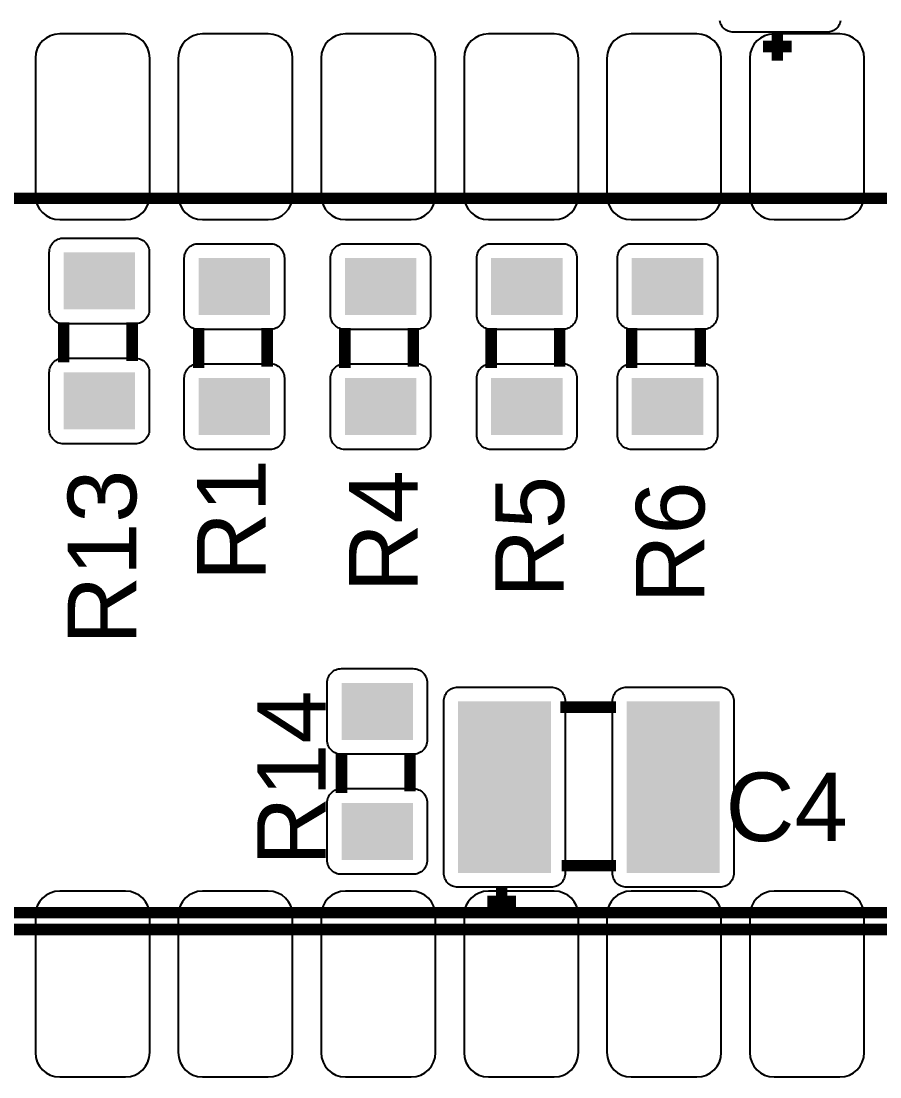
# Model space of a CAD drawing. Header units: inches. Extents: x -2.89 to 2.89, y -1.51 to 1.51.
# Drawn here: x -1.099 to -0.498, y -0.845 to -0.106 of the extents above; entities that cross this region are included whole.
import ezdxf

# ---------------------------------------------------------------- set-up
doc = ezdxf.new("R2010")
doc.units = ezdxf.units.IN
doc.layers.get('0').update_dxf_attribs({"linetype": 'CONTINUOUS'})

# ---------------------------------------------------------------- blocks, each defined once
blk = doc.blocks.new('RPAD')
blk.add_trace([(-0.5, -0.5), (-0.5, 0.5), (0.5, -0.5), (0.5, 0.5)])

msp = doc.modelspace()

# ---------------------------------------------------------------- linework, layer by layer
at = {"const_width": 0.008}
for points in [[(-1.659228, 0.753839), (-1.659228, -0.702854), (-1.658445, -0.710904), (-1.656191, -0.718348), (-1.647848, -0.730844), (-1.635353, -0.739187), (-1.627908, -0.741441), (-1.619858, -0.742224), (1.096677, -0.742224)], [(-1.659228, 0.753839), (-1.659228, -0.702854), (-1.658445, -0.710904), (-1.656191, -0.718348), (-1.647848, -0.730844), (-1.635353, -0.739187), (-1.627908, -0.741441), (-1.619858, -0.742224), (1.096677, -0.742224)], [(-1.659228, 0.753839), (-1.659228, -0.702854), (-1.658445, -0.710904), (-1.656191, -0.718348), (-1.647848, -0.730844), (-1.635353, -0.739187), (-1.627908, -0.741441), (-1.619858, -0.742224), (1.096677, -0.742224)], [(-0.570244, -0.114185), (-0.570244, -0.134185)], [(-0.570244, -0.114185), (-0.570244, -0.134185)], [(-0.570244, -0.114185), (-0.570244, -0.134185)], [(-0.560244, -0.124185), (-0.580244, -0.124185)], [(-0.560244, -0.124185), (-0.580244, -0.124185)], [(-0.560244, -0.124185), (-0.580244, -0.124185)], [(-1.599457, -0.230406), (0.400543, -0.230406)], [(-1.599457, -0.230406), (0.400543, -0.230406)], [(-1.599457, -0.230406), (0.400543, -0.230406)], [(-1.069732, -0.31728), (-1.069732, -0.34528)], [(-1.069732, -0.31728), (-1.069732, -0.34528)], [(-1.069732, -0.31728), (-1.069732, -0.34528)], [(-1.021732, -0.31728), (-1.021732, -0.34428)], [(-1.021732, -0.31728), (-1.021732, -0.34428)], [(-1.021732, -0.31728), (-1.021732, -0.34428)], [(-0.975244, -0.321217), (-0.975244, -0.349217)], [(-0.975244, -0.321217), (-0.975244, -0.349217)], [(-0.975244, -0.321217), (-0.975244, -0.349217)], [(-0.927244, -0.321217), (-0.927244, -0.348217)], [(-0.927244, -0.321217), (-0.927244, -0.348217)], [(-0.927244, -0.321217), (-0.927244, -0.348217)], [(-0.872882, -0.321217), (-0.872882, -0.349217)], [(-0.872882, -0.321217), (-0.872882, -0.349217)], [(-0.872882, -0.321217), (-0.872882, -0.349217)], [(-0.824882, -0.321217), (-0.824882, -0.348217)], [(-0.824882, -0.321217), (-0.824882, -0.348217)], [(-0.824882, -0.321217), (-0.824882, -0.348217)], [(-0.77052, -0.321217), (-0.77052, -0.349217)], [(-0.77052, -0.321217), (-0.77052, -0.349217)], [(-0.77052, -0.321217), (-0.77052, -0.349217)], [(-0.72252, -0.321217), (-0.72252, -0.348217)], [(-0.72252, -0.321217), (-0.72252, -0.348217)], [(-0.72252, -0.321217), (-0.72252, -0.348217)], [(-0.672094, -0.321217), (-0.672094, -0.349217)], [(-0.672094, -0.321217), (-0.672094, -0.349217)], [(-0.672094, -0.321217), (-0.672094, -0.349217)], [(-0.624094, -0.321217), (-0.624094, -0.348217)], [(-0.624094, -0.321217), (-0.624094, -0.348217)], [(-0.624094, -0.321217), (-0.624094, -0.348217)], [(-0.683157, -0.58661), (-0.722157, -0.58661)], [(-0.683157, -0.58661), (-0.722157, -0.58661)], [(-0.683157, -0.58661), (-0.722157, -0.58661)], [(-0.875229, -0.618634), (-0.875229, -0.646634)], [(-0.875229, -0.618634), (-0.875229, -0.646634)], [(-0.875229, -0.618634), (-0.875229, -0.646634)], [(-0.827229, -0.618634), (-0.827229, -0.645634)], [(-0.827229, -0.618634), (-0.827229, -0.645634)], [(-0.827229, -0.618634), (-0.827229, -0.645634)], [(-0.683157, -0.69761), (-0.721157, -0.69761)], [(-0.683157, -0.69761), (-0.721157, -0.69761)], [(-0.683157, -0.69761), (-0.721157, -0.69761)], [(-0.763157, -0.71261), (-0.763157, -0.73261)], [(-0.763157, -0.71261), (-0.763157, -0.73261)], [(-0.763157, -0.71261), (-0.763157, -0.73261)], [(-0.753157, -0.72261), (-0.773157, -0.72261)], [(-0.753157, -0.72261), (-0.773157, -0.72261)], [(-0.753157, -0.72261), (-0.773157, -0.72261)], [(-1.599457, -0.730406), (0.400543, -0.730406)], [(-1.599457, -0.730406), (0.400543, -0.730406)], [(-1.599457, -0.730406), (0.400543, -0.730406)]]:
    msp.add_lwpolyline(points, dxfattribs=at)
msp.add_lwpolyline([(-0.525943, -0.10623), (-0.526185, -0.107196), (-0.526516, -0.10812), (-0.526931, -0.108997), (-0.527425, -0.109821), (-0.527994, -0.110588), (-0.528635, -0.111294), (-0.529341, -0.111935), (-0.530108, -0.112504), (-0.530932, -0.112999), (-0.531809, -0.113413), (-0.532733, -0.113744), (-0.5337, -0.113986), (-0.534705, -0.114135), (-0.535744, -0.114185), (-0.535744, -0.114185), (-0.600744, -0.114185), (-0.601783, -0.114135), (-0.602789, -0.113986), (-0.603756, -0.113744), (-0.60468, -0.113413), (-0.605556, -0.112999), (-0.60638, -0.112504), (-0.607148, -0.111935), (-0.607854, -0.111294), (-0.608494, -0.110588), (-0.609063, -0.109821), (-0.609557, -0.108997), (-0.609972, -0.10812), (-0.610303, -0.107196), (-0.610545, -0.10623)])
for points in [[(-1.072457, -0.245406), (-1.026457, -0.245406), (-1.022981, -0.245067), (-1.019767, -0.244094), (-1.016876, -0.242548), (-1.014371, -0.240491), (-1.012314, -0.237987), (-1.010768, -0.235096), (-1.009795, -0.231881), (-1.009457, -0.228406), (-1.009457, -0.132406), (-1.009795, -0.12893), (-1.010768, -0.125715), (-1.012314, -0.122824), (-1.014371, -0.12032), (-1.016876, -0.118263), (-1.019767, -0.116717), (-1.022981, -0.115744), (-1.026457, -0.115406), (-1.072457, -0.115406), (-1.075933, -0.115744), (-1.079147, -0.116717), (-1.082038, -0.118263), (-1.084543, -0.12032), (-1.086599, -0.122824), (-1.088145, -0.125715), (-1.089119, -0.12893), (-1.089457, -0.132406), (-1.089457, -0.228406), (-1.089119, -0.231881), (-1.088145, -0.235096), (-1.086599, -0.237987), (-1.084543, -0.240491), (-1.082038, -0.242548), (-1.079147, -0.244094), (-1.075933, -0.245067), (-1.072457, -0.245406)], [(-0.972457, -0.245406), (-0.926457, -0.245406), (-0.922981, -0.245067), (-0.919767, -0.244094), (-0.916876, -0.242548), (-0.914371, -0.240491), (-0.912314, -0.237987), (-0.910768, -0.235096), (-0.909795, -0.231881), (-0.909457, -0.228406), (-0.909457, -0.132406), (-0.909795, -0.12893), (-0.910768, -0.125715), (-0.912314, -0.122824), (-0.914371, -0.12032), (-0.916876, -0.118263), (-0.919767, -0.116717), (-0.922981, -0.115744), (-0.926457, -0.115406), (-0.972457, -0.115406), (-0.975933, -0.115744), (-0.979147, -0.116717), (-0.982038, -0.118263), (-0.984543, -0.12032), (-0.986599, -0.122824), (-0.988145, -0.125715), (-0.989119, -0.12893), (-0.989457, -0.132406), (-0.989457, -0.228406), (-0.989119, -0.231881), (-0.988145, -0.235096), (-0.986599, -0.237987), (-0.984543, -0.240491), (-0.982038, -0.242548), (-0.979147, -0.244094), (-0.975933, -0.245067), (-0.972457, -0.245406)], [(-0.872457, -0.245406), (-0.826457, -0.245406), (-0.822981, -0.245067), (-0.819767, -0.244094), (-0.816876, -0.242548), (-0.814371, -0.240491), (-0.812314, -0.237987), (-0.810768, -0.235096), (-0.809795, -0.231881), (-0.809457, -0.228406), (-0.809457, -0.132406), (-0.809795, -0.12893), (-0.810768, -0.125715), (-0.812314, -0.122824), (-0.814371, -0.12032), (-0.816876, -0.118263), (-0.819767, -0.116717), (-0.822981, -0.115744), (-0.826457, -0.115406), (-0.872457, -0.115406), (-0.875933, -0.115744), (-0.879147, -0.116717), (-0.882038, -0.118263), (-0.884543, -0.12032), (-0.886599, -0.122824), (-0.888145, -0.125715), (-0.889119, -0.12893), (-0.889457, -0.132406), (-0.889457, -0.228406), (-0.889119, -0.231881), (-0.888145, -0.235096), (-0.886599, -0.237987), (-0.884543, -0.240491), (-0.882038, -0.242548), (-0.879147, -0.244094), (-0.875933, -0.245067), (-0.872457, -0.245406)], [(-0.772457, -0.245406), (-0.726457, -0.245406), (-0.722981, -0.245067), (-0.719767, -0.244094), (-0.716876, -0.242548), (-0.714371, -0.240491), (-0.712314, -0.237987), (-0.710768, -0.235096), (-0.709795, -0.231881), (-0.709457, -0.228406), (-0.709457, -0.132406), (-0.709795, -0.12893), (-0.710768, -0.125715), (-0.712314, -0.122824), (-0.714371, -0.12032), (-0.716876, -0.118263), (-0.719767, -0.116717), (-0.722981, -0.115744), (-0.726457, -0.115406), (-0.772457, -0.115406), (-0.775933, -0.115744), (-0.779147, -0.116717), (-0.782038, -0.118263), (-0.784543, -0.12032), (-0.786599, -0.122824), (-0.788145, -0.125715), (-0.789119, -0.12893), (-0.789457, -0.132406), (-0.789457, -0.228406), (-0.789119, -0.231881), (-0.788145, -0.235096), (-0.786599, -0.237987), (-0.784543, -0.240491), (-0.782038, -0.242548), (-0.779147, -0.244094), (-0.775933, -0.245067), (-0.772457, -0.245406)], [(-0.672457, -0.245406), (-0.626457, -0.245406), (-0.622981, -0.245067), (-0.619767, -0.244094), (-0.616876, -0.242548), (-0.614371, -0.240491), (-0.612314, -0.237987), (-0.610768, -0.235096), (-0.609795, -0.231881), (-0.609457, -0.228406), (-0.609457, -0.132406), (-0.609795, -0.12893), (-0.610768, -0.125715), (-0.612314, -0.122824), (-0.614371, -0.12032), (-0.616876, -0.118263), (-0.619767, -0.116717), (-0.622981, -0.115744), (-0.626457, -0.115406), (-0.672457, -0.115406), (-0.675933, -0.115744), (-0.679147, -0.116717), (-0.682038, -0.118263), (-0.684543, -0.12032), (-0.686599, -0.122824), (-0.688145, -0.125715), (-0.689119, -0.12893), (-0.689457, -0.132406), (-0.689457, -0.228406), (-0.689119, -0.231881), (-0.688145, -0.235096), (-0.686599, -0.237987), (-0.684543, -0.240491), (-0.682038, -0.242548), (-0.679147, -0.244094), (-0.675933, -0.245067), (-0.672457, -0.245406)], [(-0.572457, -0.245406), (-0.526457, -0.245406), (-0.522981, -0.245067), (-0.519767, -0.244094), (-0.516876, -0.242548), (-0.514371, -0.240491), (-0.512314, -0.237987), (-0.510768, -0.235096), (-0.509795, -0.231881), (-0.509457, -0.228406), (-0.509457, -0.132406), (-0.509795, -0.12893), (-0.510768, -0.125715), (-0.512314, -0.122824), (-0.514371, -0.12032), (-0.516876, -0.118263), (-0.519767, -0.116717), (-0.522981, -0.115744), (-0.526457, -0.115406), (-0.572457, -0.115406), (-0.575933, -0.115744), (-0.579147, -0.116717), (-0.582038, -0.118263), (-0.584543, -0.12032), (-0.586599, -0.122824), (-0.588145, -0.125715), (-0.589119, -0.12893), (-0.589457, -0.132406), (-0.589457, -0.228406), (-0.589119, -0.231881), (-0.588145, -0.235096), (-0.586599, -0.237987), (-0.584543, -0.240491), (-0.582038, -0.242548), (-0.579147, -0.244094), (-0.575933, -0.245067), (-0.572457, -0.245406)], [(-1.009732, -0.26828), (-1.009732, -0.30828), (-1.009783, -0.309319), (-1.009931, -0.310324), (-1.010173, -0.311291), (-1.010504, -0.312215), (-1.010919, -0.313091), (-1.011413, -0.313915), (-1.011983, -0.314683), (-1.012623, -0.315389), (-1.013329, -0.316029), (-1.014096, -0.316598), (-1.01492, -0.317093), (-1.015797, -0.317508), (-1.016721, -0.317839), (-1.017688, -0.318081), (-1.018693, -0.318229), (-1.019732, -0.31828), (-1.069732, -0.31828), (-1.070772, -0.318229), (-1.071777, -0.318081), (-1.072744, -0.317839), (-1.073668, -0.317508), (-1.074544, -0.317093), (-1.075368, -0.316598), (-1.076135, -0.316029), (-1.076842, -0.315389), (-1.077482, -0.314683), (-1.078051, -0.313915), (-1.078546, -0.313091), (-1.078961, -0.312215), (-1.079291, -0.311291), (-1.079533, -0.310324), (-1.079682, -0.309319), (-1.079732, -0.30828), (-1.079732, -0.26828), (-1.079682, -0.26724), (-1.079533, -0.266235), (-1.079291, -0.265268), (-1.078961, -0.264344), (-1.078546, -0.263468), (-1.078051, -0.262644), (-1.077482, -0.261876), (-1.076842, -0.26117), (-1.076135, -0.26053), (-1.075368, -0.259961), (-1.074544, -0.259466), (-1.073668, -0.259051), (-1.072744, -0.25872), (-1.071777, -0.258478), (-1.070772, -0.25833), (-1.069732, -0.25828), (-1.019732, -0.25828), (-1.018693, -0.25833), (-1.017688, -0.258478), (-1.016721, -0.25872), (-1.015797, -0.259051), (-1.01492, -0.259466), (-1.014096, -0.259961), (-1.013329, -0.26053), (-1.012623, -0.26117), (-1.011983, -0.261876), (-1.011413, -0.262644), (-1.010919, -0.263468), (-1.010504, -0.264344), (-1.010173, -0.265268), (-1.009931, -0.266235), (-1.009783, -0.26724), (-1.009732, -0.26828)], [(-0.915244, -0.272217), (-0.915244, -0.312217), (-0.915294, -0.313256), (-0.915443, -0.314261), (-0.915685, -0.315228), (-0.916016, -0.316152), (-0.91643, -0.317028), (-0.916925, -0.317852), (-0.917494, -0.31862), (-0.918135, -0.319326), (-0.918841, -0.319966), (-0.919608, -0.320535), (-0.920432, -0.32103), (-0.921309, -0.321445), (-0.922233, -0.321776), (-0.9232, -0.322018), (-0.924205, -0.322166), (-0.925244, -0.322217), (-0.975244, -0.322217), (-0.976283, -0.322166), (-0.977289, -0.322018), (-0.978256, -0.321776), (-0.97918, -0.321445), (-0.980056, -0.32103), (-0.98088, -0.320535), (-0.981647, -0.319966), (-0.982354, -0.319326), (-0.982994, -0.31862), (-0.983563, -0.317852), (-0.984058, -0.317028), (-0.984472, -0.316152), (-0.984803, -0.315228), (-0.985045, -0.314261), (-0.985194, -0.313256), (-0.985244, -0.312217), (-0.985244, -0.272217), (-0.985194, -0.271177), (-0.985045, -0.270172), (-0.984803, -0.269205), (-0.984472, -0.268281), (-0.984058, -0.267405), (-0.983563, -0.266581), (-0.982994, -0.265813), (-0.982354, -0.265107), (-0.981647, -0.264467), (-0.98088, -0.263898), (-0.980056, -0.263403), (-0.97918, -0.262988), (-0.978256, -0.262657), (-0.977289, -0.262415), (-0.976283, -0.262267), (-0.975244, -0.262217), (-0.925244, -0.262217), (-0.924205, -0.262267), (-0.9232, -0.262415), (-0.922233, -0.262657), (-0.921309, -0.262988), (-0.920432, -0.263403), (-0.919608, -0.263898), (-0.918841, -0.264467), (-0.918135, -0.265107), (-0.917494, -0.265813), (-0.916925, -0.266581), (-0.91643, -0.267405), (-0.916016, -0.268281), (-0.915685, -0.269205), (-0.915443, -0.270172), (-0.915294, -0.271177), (-0.915244, -0.272217)], [(-0.812882, -0.272217), (-0.812882, -0.312217), (-0.812932, -0.313256), (-0.813081, -0.314261), (-0.813323, -0.315228), (-0.813654, -0.316152), (-0.814068, -0.317028), (-0.814563, -0.317852), (-0.815132, -0.31862), (-0.815772, -0.319326), (-0.816479, -0.319966), (-0.817246, -0.320535), (-0.81807, -0.32103), (-0.818946, -0.321445), (-0.81987, -0.321776), (-0.820837, -0.322018), (-0.821843, -0.322166), (-0.822882, -0.322217), (-0.872882, -0.322217), (-0.873921, -0.322166), (-0.874926, -0.322018), (-0.875893, -0.321776), (-0.876817, -0.321445), (-0.877694, -0.32103), (-0.878518, -0.320535), (-0.879285, -0.319966), (-0.879991, -0.319326), (-0.880631, -0.31862), (-0.881201, -0.317852), (-0.881696, -0.317028), (-0.88211, -0.316152), (-0.882441, -0.315228), (-0.882683, -0.314261), (-0.882831, -0.313256), (-0.882882, -0.312217), (-0.882882, -0.272217), (-0.882831, -0.271177), (-0.882683, -0.270172), (-0.882441, -0.269205), (-0.88211, -0.268281), (-0.881696, -0.267405), (-0.881201, -0.266581), (-0.880631, -0.265813), (-0.879991, -0.265107), (-0.879285, -0.264467), (-0.878518, -0.263898), (-0.877694, -0.263403), (-0.876817, -0.262988), (-0.875893, -0.262657), (-0.874926, -0.262415), (-0.873921, -0.262267), (-0.872882, -0.262217), (-0.822882, -0.262217), (-0.821843, -0.262267), (-0.820837, -0.262415), (-0.81987, -0.262657), (-0.818946, -0.262988), (-0.81807, -0.263403), (-0.817246, -0.263898), (-0.816479, -0.264467), (-0.815772, -0.265107), (-0.815132, -0.265813), (-0.814563, -0.266581), (-0.814068, -0.267405), (-0.813654, -0.268281), (-0.813323, -0.269205), (-0.813081, -0.270172), (-0.812932, -0.271177), (-0.812882, -0.272217)], [(-0.71052, -0.272217), (-0.71052, -0.312217), (-0.71057, -0.313256), (-0.710719, -0.314261), (-0.710961, -0.315228), (-0.711291, -0.316152), (-0.711706, -0.317028), (-0.712201, -0.317852), (-0.71277, -0.31862), (-0.71341, -0.319326), (-0.714117, -0.319966), (-0.714884, -0.320535), (-0.715708, -0.32103), (-0.716584, -0.321445), (-0.717508, -0.321776), (-0.718475, -0.322018), (-0.71948, -0.322166), (-0.72052, -0.322217), (-0.77052, -0.322217), (-0.771559, -0.322166), (-0.772564, -0.322018), (-0.773531, -0.321776), (-0.774455, -0.321445), (-0.775331, -0.32103), (-0.776156, -0.320535), (-0.776923, -0.319966), (-0.777629, -0.319326), (-0.778269, -0.31862), (-0.778839, -0.317852), (-0.779333, -0.317028), (-0.779748, -0.316152), (-0.780079, -0.315228), (-0.780321, -0.314261), (-0.780469, -0.313256), (-0.78052, -0.312217), (-0.78052, -0.272217), (-0.780469, -0.271177), (-0.780321, -0.270172), (-0.780079, -0.269205), (-0.779748, -0.268281), (-0.779333, -0.267405), (-0.778839, -0.266581), (-0.778269, -0.265813), (-0.777629, -0.265107), (-0.776923, -0.264467), (-0.776156, -0.263898), (-0.775331, -0.263403), (-0.774455, -0.262988), (-0.773531, -0.262657), (-0.772564, -0.262415), (-0.771559, -0.262267), (-0.77052, -0.262217), (-0.72052, -0.262217), (-0.71948, -0.262267), (-0.718475, -0.262415), (-0.717508, -0.262657), (-0.716584, -0.262988), (-0.715708, -0.263403), (-0.714884, -0.263898), (-0.714117, -0.264467), (-0.71341, -0.265107), (-0.71277, -0.265813), (-0.712201, -0.266581), (-0.711706, -0.267405), (-0.711291, -0.268281), (-0.710961, -0.269205), (-0.710719, -0.270172), (-0.71057, -0.271177), (-0.71052, -0.272217)], [(-0.612094, -0.272217), (-0.612094, -0.312217), (-0.612145, -0.313256), (-0.612293, -0.314261), (-0.612535, -0.315228), (-0.612866, -0.316152), (-0.613281, -0.317028), (-0.613776, -0.317852), (-0.614345, -0.31862), (-0.614985, -0.319326), (-0.615691, -0.319966), (-0.616459, -0.320535), (-0.617283, -0.32103), (-0.618159, -0.321445), (-0.619083, -0.321776), (-0.62005, -0.322018), (-0.621055, -0.322166), (-0.622094, -0.322217), (-0.672094, -0.322217), (-0.673134, -0.322166), (-0.674139, -0.322018), (-0.675106, -0.321776), (-0.67603, -0.321445), (-0.676906, -0.32103), (-0.67773, -0.320535), (-0.678498, -0.319966), (-0.679204, -0.319326), (-0.679844, -0.31862), (-0.680413, -0.317852), (-0.680908, -0.317028), (-0.681323, -0.316152), (-0.681654, -0.315228), (-0.681896, -0.314261), (-0.682044, -0.313256), (-0.682094, -0.312217), (-0.682094, -0.272217), (-0.682044, -0.271177), (-0.681896, -0.270172), (-0.681654, -0.269205), (-0.681323, -0.268281), (-0.680908, -0.267405), (-0.680413, -0.266581), (-0.679844, -0.265813), (-0.679204, -0.265107), (-0.678498, -0.264467), (-0.67773, -0.263898), (-0.676906, -0.263403), (-0.67603, -0.262988), (-0.675106, -0.262657), (-0.674139, -0.262415), (-0.673134, -0.262267), (-0.672094, -0.262217), (-0.622094, -0.262217), (-0.621055, -0.262267), (-0.62005, -0.262415), (-0.619083, -0.262657), (-0.618159, -0.262988), (-0.617283, -0.263403), (-0.616459, -0.263898), (-0.615691, -0.264467), (-0.614985, -0.265107), (-0.614345, -0.265813), (-0.613776, -0.266581), (-0.613281, -0.267405), (-0.612866, -0.268281), (-0.612535, -0.269205), (-0.612293, -0.270172), (-0.612145, -0.271177), (-0.612094, -0.272217)], [(-1.009732, -0.35228), (-1.009732, -0.39228), (-1.009783, -0.393319), (-1.009931, -0.394324), (-1.010173, -0.395291), (-1.010504, -0.396215), (-1.010919, -0.397091), (-1.011413, -0.397915), (-1.011983, -0.398683), (-1.012623, -0.399389), (-1.013329, -0.400029), (-1.014096, -0.400598), (-1.01492, -0.401093), (-1.015797, -0.401508), (-1.016721, -0.401839), (-1.017688, -0.402081), (-1.018693, -0.402229), (-1.019732, -0.40228), (-1.069732, -0.40228), (-1.070772, -0.402229), (-1.071777, -0.402081), (-1.072744, -0.401839), (-1.073668, -0.401508), (-1.074544, -0.401093), (-1.075368, -0.400598), (-1.076135, -0.400029), (-1.076842, -0.399389), (-1.077482, -0.398683), (-1.078051, -0.397915), (-1.078546, -0.397091), (-1.078961, -0.396215), (-1.079291, -0.395291), (-1.079533, -0.394324), (-1.079682, -0.393319), (-1.079732, -0.39228), (-1.079732, -0.35228), (-1.079682, -0.35124), (-1.079533, -0.350235), (-1.079291, -0.349268), (-1.078961, -0.348344), (-1.078546, -0.347468), (-1.078051, -0.346644), (-1.077482, -0.345876), (-1.076842, -0.34517), (-1.076135, -0.34453), (-1.075368, -0.343961), (-1.074544, -0.343466), (-1.073668, -0.343051), (-1.072744, -0.34272), (-1.071777, -0.342478), (-1.070772, -0.34233), (-1.069732, -0.34228), (-1.019732, -0.34228), (-1.018693, -0.34233), (-1.017688, -0.342478), (-1.016721, -0.34272), (-1.015797, -0.343051), (-1.01492, -0.343466), (-1.014096, -0.343961), (-1.013329, -0.34453), (-1.012623, -0.34517), (-1.011983, -0.345876), (-1.011413, -0.346644), (-1.010919, -0.347468), (-1.010504, -0.348344), (-1.010173, -0.349268), (-1.009931, -0.350235), (-1.009783, -0.35124), (-1.009732, -0.35228)], [(-0.915244, -0.356217), (-0.915244, -0.396217), (-0.915294, -0.397256), (-0.915443, -0.398261), (-0.915685, -0.399228), (-0.916016, -0.400152), (-0.91643, -0.401028), (-0.916925, -0.401852), (-0.917494, -0.40262), (-0.918135, -0.403326), (-0.918841, -0.403966), (-0.919608, -0.404535), (-0.920432, -0.40503), (-0.921309, -0.405445), (-0.922233, -0.405776), (-0.9232, -0.406018), (-0.924205, -0.406166), (-0.925244, -0.406217), (-0.975244, -0.406217), (-0.976283, -0.406166), (-0.977289, -0.406018), (-0.978256, -0.405776), (-0.97918, -0.405445), (-0.980056, -0.40503), (-0.98088, -0.404535), (-0.981647, -0.403966), (-0.982354, -0.403326), (-0.982994, -0.40262), (-0.983563, -0.401852), (-0.984058, -0.401028), (-0.984472, -0.400152), (-0.984803, -0.399228), (-0.985045, -0.398261), (-0.985194, -0.397256), (-0.985244, -0.396217), (-0.985244, -0.356217), (-0.985194, -0.355177), (-0.985045, -0.354172), (-0.984803, -0.353205), (-0.984472, -0.352281), (-0.984058, -0.351405), (-0.983563, -0.350581), (-0.982994, -0.349813), (-0.982354, -0.349107), (-0.981647, -0.348467), (-0.98088, -0.347898), (-0.980056, -0.347403), (-0.97918, -0.346988), (-0.978256, -0.346657), (-0.977289, -0.346415), (-0.976283, -0.346267), (-0.975244, -0.346217), (-0.925244, -0.346217), (-0.924205, -0.346267), (-0.9232, -0.346415), (-0.922233, -0.346657), (-0.921309, -0.346988), (-0.920432, -0.347403), (-0.919608, -0.347898), (-0.918841, -0.348467), (-0.918135, -0.349107), (-0.917494, -0.349813), (-0.916925, -0.350581), (-0.91643, -0.351405), (-0.916016, -0.352281), (-0.915685, -0.353205), (-0.915443, -0.354172), (-0.915294, -0.355177), (-0.915244, -0.356217)], [(-0.812882, -0.356217), (-0.812882, -0.396217), (-0.812932, -0.397256), (-0.813081, -0.398261), (-0.813323, -0.399228), (-0.813654, -0.400152), (-0.814068, -0.401028), (-0.814563, -0.401852), (-0.815132, -0.40262), (-0.815772, -0.403326), (-0.816479, -0.403966), (-0.817246, -0.404535), (-0.81807, -0.40503), (-0.818946, -0.405445), (-0.81987, -0.405776), (-0.820837, -0.406018), (-0.821843, -0.406166), (-0.822882, -0.406217), (-0.872882, -0.406217), (-0.873921, -0.406166), (-0.874926, -0.406018), (-0.875893, -0.405776), (-0.876817, -0.405445), (-0.877694, -0.40503), (-0.878518, -0.404535), (-0.879285, -0.403966), (-0.879991, -0.403326), (-0.880631, -0.40262), (-0.881201, -0.401852), (-0.881696, -0.401028), (-0.88211, -0.400152), (-0.882441, -0.399228), (-0.882683, -0.398261), (-0.882831, -0.397256), (-0.882882, -0.396217), (-0.882882, -0.356217), (-0.882831, -0.355177), (-0.882683, -0.354172), (-0.882441, -0.353205), (-0.88211, -0.352281), (-0.881696, -0.351405), (-0.881201, -0.350581), (-0.880631, -0.349813), (-0.879991, -0.349107), (-0.879285, -0.348467), (-0.878518, -0.347898), (-0.877694, -0.347403), (-0.876817, -0.346988), (-0.875893, -0.346657), (-0.874926, -0.346415), (-0.873921, -0.346267), (-0.872882, -0.346217), (-0.822882, -0.346217), (-0.821843, -0.346267), (-0.820837, -0.346415), (-0.81987, -0.346657), (-0.818946, -0.346988), (-0.81807, -0.347403), (-0.817246, -0.347898), (-0.816479, -0.348467), (-0.815772, -0.349107), (-0.815132, -0.349813), (-0.814563, -0.350581), (-0.814068, -0.351405), (-0.813654, -0.352281), (-0.813323, -0.353205), (-0.813081, -0.354172), (-0.812932, -0.355177), (-0.812882, -0.356217)], [(-0.71052, -0.356217), (-0.71052, -0.396217), (-0.71057, -0.397256), (-0.710719, -0.398261), (-0.710961, -0.399228), (-0.711291, -0.400152), (-0.711706, -0.401028), (-0.712201, -0.401852), (-0.71277, -0.40262), (-0.71341, -0.403326), (-0.714117, -0.403966), (-0.714884, -0.404535), (-0.715708, -0.40503), (-0.716584, -0.405445), (-0.717508, -0.405776), (-0.718475, -0.406018), (-0.71948, -0.406166), (-0.72052, -0.406217), (-0.77052, -0.406217), (-0.771559, -0.406166), (-0.772564, -0.406018), (-0.773531, -0.405776), (-0.774455, -0.405445), (-0.775331, -0.40503), (-0.776156, -0.404535), (-0.776923, -0.403966), (-0.777629, -0.403326), (-0.778269, -0.40262), (-0.778839, -0.401852), (-0.779333, -0.401028), (-0.779748, -0.400152), (-0.780079, -0.399228), (-0.780321, -0.398261), (-0.780469, -0.397256), (-0.78052, -0.396217), (-0.78052, -0.356217), (-0.780469, -0.355177), (-0.780321, -0.354172), (-0.780079, -0.353205), (-0.779748, -0.352281), (-0.779333, -0.351405), (-0.778839, -0.350581), (-0.778269, -0.349813), (-0.777629, -0.349107), (-0.776923, -0.348467), (-0.776156, -0.347898), (-0.775331, -0.347403), (-0.774455, -0.346988), (-0.773531, -0.346657), (-0.772564, -0.346415), (-0.771559, -0.346267), (-0.77052, -0.346217), (-0.72052, -0.346217), (-0.71948, -0.346267), (-0.718475, -0.346415), (-0.717508, -0.346657), (-0.716584, -0.346988), (-0.715708, -0.347403), (-0.714884, -0.347898), (-0.714117, -0.348467), (-0.71341, -0.349107), (-0.71277, -0.349813), (-0.712201, -0.350581), (-0.711706, -0.351405), (-0.711291, -0.352281), (-0.710961, -0.353205), (-0.710719, -0.354172), (-0.71057, -0.355177), (-0.71052, -0.356217)], [(-0.612094, -0.356217), (-0.612094, -0.396217), (-0.612145, -0.397256), (-0.612293, -0.398261), (-0.612535, -0.399228), (-0.612866, -0.400152), (-0.613281, -0.401028), (-0.613776, -0.401852), (-0.614345, -0.40262), (-0.614985, -0.403326), (-0.615691, -0.403966), (-0.616459, -0.404535), (-0.617283, -0.40503), (-0.618159, -0.405445), (-0.619083, -0.405776), (-0.62005, -0.406018), (-0.621055, -0.406166), (-0.622094, -0.406217), (-0.672094, -0.406217), (-0.673134, -0.406166), (-0.674139, -0.406018), (-0.675106, -0.405776), (-0.67603, -0.405445), (-0.676906, -0.40503), (-0.67773, -0.404535), (-0.678498, -0.403966), (-0.679204, -0.403326), (-0.679844, -0.40262), (-0.680413, -0.401852), (-0.680908, -0.401028), (-0.681323, -0.400152), (-0.681654, -0.399228), (-0.681896, -0.398261), (-0.682044, -0.397256), (-0.682094, -0.396217), (-0.682094, -0.356217), (-0.682044, -0.355177), (-0.681896, -0.354172), (-0.681654, -0.353205), (-0.681323, -0.352281), (-0.680908, -0.351405), (-0.680413, -0.350581), (-0.679844, -0.349813), (-0.679204, -0.349107), (-0.678498, -0.348467), (-0.67773, -0.347898), (-0.676906, -0.347403), (-0.67603, -0.346988), (-0.675106, -0.346657), (-0.674139, -0.346415), (-0.673134, -0.346267), (-0.672094, -0.346217), (-0.622094, -0.346217), (-0.621055, -0.346267), (-0.62005, -0.346415), (-0.619083, -0.346657), (-0.618159, -0.346988), (-0.617283, -0.347403), (-0.616459, -0.347898), (-0.615691, -0.348467), (-0.614985, -0.349107), (-0.614345, -0.349813), (-0.613776, -0.350581), (-0.613281, -0.351405), (-0.612866, -0.352281), (-0.612535, -0.353205), (-0.612293, -0.354172), (-0.612145, -0.355177), (-0.612094, -0.356217)], [(-0.815229, -0.569634), (-0.815229, -0.609634), (-0.815279, -0.610673), (-0.815428, -0.611678), (-0.81567, -0.612645), (-0.816, -0.613569), (-0.816415, -0.614446), (-0.81691, -0.61527), (-0.817479, -0.616037), (-0.818119, -0.616743), (-0.818826, -0.617383), (-0.819593, -0.617953), (-0.820417, -0.618447), (-0.821293, -0.618862), (-0.822217, -0.619193), (-0.823184, -0.619435), (-0.824189, -0.619583), (-0.825229, -0.619634), (-0.875229, -0.619634), (-0.876268, -0.619583), (-0.877273, -0.619435), (-0.87824, -0.619193), (-0.879164, -0.618862), (-0.880041, -0.618447), (-0.880865, -0.617953), (-0.881632, -0.617383), (-0.882338, -0.616743), (-0.882978, -0.616037), (-0.883548, -0.61527), (-0.884043, -0.614446), (-0.884457, -0.613569), (-0.884788, -0.612645), (-0.88503, -0.611678), (-0.885178, -0.610673), (-0.885229, -0.609634), (-0.885229, -0.569634), (-0.885178, -0.568594), (-0.88503, -0.567589), (-0.884788, -0.566622), (-0.884457, -0.565698), (-0.884043, -0.564822), (-0.883548, -0.563998), (-0.882978, -0.56323), (-0.882338, -0.562524), (-0.881632, -0.561884), (-0.880865, -0.561315), (-0.880041, -0.56082), (-0.879164, -0.560406), (-0.87824, -0.560075), (-0.877273, -0.559833), (-0.876268, -0.559684), (-0.875229, -0.559634), (-0.825229, -0.559634), (-0.824189, -0.559684), (-0.823184, -0.559833), (-0.822217, -0.560075), (-0.821293, -0.560406), (-0.820417, -0.56082), (-0.819593, -0.561315), (-0.818826, -0.561884), (-0.818119, -0.562524), (-0.817479, -0.56323), (-0.81691, -0.563998), (-0.816415, -0.564822), (-0.816, -0.565698), (-0.81567, -0.566622), (-0.815428, -0.567589), (-0.815279, -0.568594), (-0.815229, -0.569634)], [(-0.728657, -0.71261), (-0.793657, -0.71261), (-0.794697, -0.71256), (-0.795702, -0.712411), (-0.796669, -0.712169), (-0.797593, -0.711839), (-0.798469, -0.711424), (-0.799293, -0.710929), (-0.800061, -0.71036), (-0.800767, -0.70972), (-0.801407, -0.709013), (-0.801976, -0.708246), (-0.802471, -0.707422), (-0.802886, -0.706546), (-0.803217, -0.705622), (-0.803459, -0.704655), (-0.803607, -0.70365), (-0.803657, -0.70261), (-0.803657, -0.58261), (-0.803607, -0.581571), (-0.803459, -0.580566), (-0.803217, -0.579599), (-0.802886, -0.578675), (-0.802471, -0.577798), (-0.801976, -0.576974), (-0.801407, -0.576207), (-0.800767, -0.575501), (-0.800061, -0.574861), (-0.799293, -0.574291), (-0.798469, -0.573796), (-0.797593, -0.573382), (-0.796669, -0.573051), (-0.795702, -0.572809), (-0.794697, -0.572661), (-0.793657, -0.57261), (-0.728657, -0.57261), (-0.727618, -0.572661), (-0.726613, -0.572809), (-0.725646, -0.573051), (-0.724722, -0.573382), (-0.723846, -0.573796), (-0.723022, -0.574291), (-0.722254, -0.574861), (-0.721548, -0.575501), (-0.720908, -0.576207), (-0.720339, -0.576974), (-0.719844, -0.577798), (-0.719429, -0.578675), (-0.719098, -0.579599), (-0.718856, -0.580566), (-0.718708, -0.581571), (-0.718657, -0.58261), (-0.718657, -0.70261), (-0.718708, -0.70365), (-0.718856, -0.704655), (-0.719098, -0.705622), (-0.719429, -0.706546), (-0.719844, -0.707422), (-0.720339, -0.708246), (-0.720908, -0.709013), (-0.721548, -0.70972), (-0.722254, -0.71036), (-0.723022, -0.710929), (-0.723846, -0.711424), (-0.724722, -0.711839), (-0.725646, -0.712169), (-0.726613, -0.712411), (-0.727618, -0.71256), (-0.728657, -0.71261)], [(-0.610657, -0.71261), (-0.675657, -0.71261), (-0.676697, -0.71256), (-0.677702, -0.712411), (-0.678669, -0.712169), (-0.679593, -0.711839), (-0.680469, -0.711424), (-0.681293, -0.710929), (-0.682061, -0.71036), (-0.682767, -0.70972), (-0.683407, -0.709013), (-0.683976, -0.708246), (-0.684471, -0.707422), (-0.684886, -0.706546), (-0.685217, -0.705622), (-0.685459, -0.704655), (-0.685607, -0.70365), (-0.685657, -0.70261), (-0.685657, -0.58261), (-0.685607, -0.581571), (-0.685459, -0.580566), (-0.685217, -0.579599), (-0.684886, -0.578675), (-0.684471, -0.577798), (-0.683976, -0.576974), (-0.683407, -0.576207), (-0.682767, -0.575501), (-0.682061, -0.574861), (-0.681293, -0.574291), (-0.680469, -0.573796), (-0.679593, -0.573382), (-0.678669, -0.573051), (-0.677702, -0.572809), (-0.676697, -0.572661), (-0.675657, -0.57261), (-0.610657, -0.57261), (-0.609618, -0.572661), (-0.608613, -0.572809), (-0.607646, -0.573051), (-0.606722, -0.573382), (-0.605846, -0.573796), (-0.605022, -0.574291), (-0.604254, -0.574861), (-0.603548, -0.575501), (-0.602908, -0.576207), (-0.602339, -0.576974), (-0.601844, -0.577798), (-0.601429, -0.578675), (-0.601098, -0.579599), (-0.600856, -0.580566), (-0.600708, -0.581571), (-0.600657, -0.58261), (-0.600657, -0.70261), (-0.600708, -0.70365), (-0.600856, -0.704655), (-0.601098, -0.705622), (-0.601429, -0.706546), (-0.601844, -0.707422), (-0.602339, -0.708246), (-0.602908, -0.709013), (-0.603548, -0.70972), (-0.604254, -0.71036), (-0.605022, -0.710929), (-0.605846, -0.711424), (-0.606722, -0.711839), (-0.607646, -0.712169), (-0.608613, -0.712411), (-0.609618, -0.71256), (-0.610657, -0.71261)], [(-0.815229, -0.653634), (-0.815229, -0.693634), (-0.815279, -0.694673), (-0.815428, -0.695678), (-0.81567, -0.696645), (-0.816, -0.697569), (-0.816415, -0.698446), (-0.81691, -0.69927), (-0.817479, -0.700037), (-0.818119, -0.700743), (-0.818826, -0.701383), (-0.819593, -0.701953), (-0.820417, -0.702447), (-0.821293, -0.702862), (-0.822217, -0.703193), (-0.823184, -0.703435), (-0.824189, -0.703583), (-0.825229, -0.703634), (-0.875229, -0.703634), (-0.876268, -0.703583), (-0.877273, -0.703435), (-0.87824, -0.703193), (-0.879164, -0.702862), (-0.880041, -0.702447), (-0.880865, -0.701953), (-0.881632, -0.701383), (-0.882338, -0.700743), (-0.882978, -0.700037), (-0.883548, -0.69927), (-0.884043, -0.698446), (-0.884457, -0.697569), (-0.884788, -0.696645), (-0.88503, -0.695678), (-0.885178, -0.694673), (-0.885229, -0.693634), (-0.885229, -0.653634), (-0.885178, -0.652594), (-0.88503, -0.651589), (-0.884788, -0.650622), (-0.884457, -0.649698), (-0.884043, -0.648822), (-0.883548, -0.647998), (-0.882978, -0.64723), (-0.882338, -0.646524), (-0.881632, -0.645884), (-0.880865, -0.645315), (-0.880041, -0.64482), (-0.879164, -0.644406), (-0.87824, -0.644075), (-0.877273, -0.643833), (-0.876268, -0.643684), (-0.875229, -0.643634), (-0.825229, -0.643634), (-0.824189, -0.643684), (-0.823184, -0.643833), (-0.822217, -0.644075), (-0.821293, -0.644406), (-0.820417, -0.64482), (-0.819593, -0.645315), (-0.818826, -0.645884), (-0.818119, -0.646524), (-0.817479, -0.64723), (-0.81691, -0.647998), (-0.816415, -0.648822), (-0.816, -0.649698), (-0.81567, -0.650622), (-0.815428, -0.651589), (-0.815279, -0.652594), (-0.815229, -0.653634)], [(-1.026457, -0.715406), (-1.072457, -0.715406), (-1.075933, -0.715744), (-1.079147, -0.716717), (-1.082038, -0.718263), (-1.084543, -0.72032), (-1.086599, -0.722824), (-1.088145, -0.725715), (-1.089119, -0.72893), (-1.089457, -0.732406), (-1.089457, -0.828406), (-1.089119, -0.831881), (-1.088145, -0.835096), (-1.086599, -0.837987), (-1.084543, -0.840491), (-1.082038, -0.842548), (-1.079147, -0.844094), (-1.075933, -0.845067), (-1.072457, -0.845406), (-1.026457, -0.845406), (-1.022981, -0.845067), (-1.019767, -0.844094), (-1.016876, -0.842548), (-1.014371, -0.840491), (-1.012314, -0.837987), (-1.010768, -0.835096), (-1.009795, -0.831881), (-1.009457, -0.828406), (-1.009457, -0.732406), (-1.009795, -0.72893), (-1.010768, -0.725715), (-1.012314, -0.722824), (-1.014371, -0.72032), (-1.016876, -0.718263), (-1.019767, -0.716717), (-1.022981, -0.715744), (-1.026457, -0.715406)], [(-0.926457, -0.715406), (-0.972457, -0.715406), (-0.975933, -0.715744), (-0.979147, -0.716717), (-0.982038, -0.718263), (-0.984543, -0.72032), (-0.986599, -0.722824), (-0.988145, -0.725715), (-0.989119, -0.72893), (-0.989457, -0.732406), (-0.989457, -0.828406), (-0.989119, -0.831881), (-0.988145, -0.835096), (-0.986599, -0.837987), (-0.984543, -0.840491), (-0.982038, -0.842548), (-0.979147, -0.844094), (-0.975933, -0.845067), (-0.972457, -0.845406), (-0.926457, -0.845406), (-0.922981, -0.845067), (-0.919767, -0.844094), (-0.916876, -0.842548), (-0.914371, -0.840491), (-0.912314, -0.837987), (-0.910768, -0.835096), (-0.909795, -0.831881), (-0.909457, -0.828406), (-0.909457, -0.732406), (-0.909795, -0.72893), (-0.910768, -0.725715), (-0.912314, -0.722824), (-0.914371, -0.72032), (-0.916876, -0.718263), (-0.919767, -0.716717), (-0.922981, -0.715744), (-0.926457, -0.715406)], [(-0.826457, -0.715406), (-0.872457, -0.715406), (-0.875933, -0.715744), (-0.879147, -0.716717), (-0.882038, -0.718263), (-0.884543, -0.72032), (-0.886599, -0.722824), (-0.888145, -0.725715), (-0.889119, -0.72893), (-0.889457, -0.732406), (-0.889457, -0.828406), (-0.889119, -0.831881), (-0.888145, -0.835096), (-0.886599, -0.837987), (-0.884543, -0.840491), (-0.882038, -0.842548), (-0.879147, -0.844094), (-0.875933, -0.845067), (-0.872457, -0.845406), (-0.826457, -0.845406), (-0.822981, -0.845067), (-0.819767, -0.844094), (-0.816876, -0.842548), (-0.814371, -0.840491), (-0.812314, -0.837987), (-0.810768, -0.835096), (-0.809795, -0.831881), (-0.809457, -0.828406), (-0.809457, -0.732406), (-0.809795, -0.72893), (-0.810768, -0.725715), (-0.812314, -0.722824), (-0.814371, -0.72032), (-0.816876, -0.718263), (-0.819767, -0.716717), (-0.822981, -0.715744), (-0.826457, -0.715406)], [(-0.726457, -0.715406), (-0.772457, -0.715406), (-0.775933, -0.715744), (-0.779147, -0.716717), (-0.782038, -0.718263), (-0.784543, -0.72032), (-0.786599, -0.722824), (-0.788145, -0.725715), (-0.789119, -0.72893), (-0.789457, -0.732406), (-0.789457, -0.828406), (-0.789119, -0.831881), (-0.788145, -0.835096), (-0.786599, -0.837987), (-0.784543, -0.840491), (-0.782038, -0.842548), (-0.779147, -0.844094), (-0.775933, -0.845067), (-0.772457, -0.845406), (-0.726457, -0.845406), (-0.722981, -0.845067), (-0.719767, -0.844094), (-0.716876, -0.842548), (-0.714371, -0.840491), (-0.712314, -0.837987), (-0.710768, -0.835096), (-0.709795, -0.831881), (-0.709457, -0.828406), (-0.709457, -0.732406), (-0.709795, -0.72893), (-0.710768, -0.725715), (-0.712314, -0.722824), (-0.714371, -0.72032), (-0.716876, -0.718263), (-0.719767, -0.716717), (-0.722981, -0.715744), (-0.726457, -0.715406)], [(-0.626457, -0.715406), (-0.672457, -0.715406), (-0.675933, -0.715744), (-0.679147, -0.716717), (-0.682038, -0.718263), (-0.684543, -0.72032), (-0.686599, -0.722824), (-0.688145, -0.725715), (-0.689119, -0.72893), (-0.689457, -0.732406), (-0.689457, -0.828406), (-0.689119, -0.831881), (-0.688145, -0.835096), (-0.686599, -0.837987), (-0.684543, -0.840491), (-0.682038, -0.842548), (-0.679147, -0.844094), (-0.675933, -0.845067), (-0.672457, -0.845406), (-0.626457, -0.845406), (-0.622981, -0.845067), (-0.619767, -0.844094), (-0.616876, -0.842548), (-0.614371, -0.840491), (-0.612314, -0.837987), (-0.610768, -0.835096), (-0.609795, -0.831881), (-0.609457, -0.828406), (-0.609457, -0.732406), (-0.609795, -0.72893), (-0.610768, -0.725715), (-0.612314, -0.722824), (-0.614371, -0.72032), (-0.616876, -0.718263), (-0.619767, -0.716717), (-0.622981, -0.715744), (-0.626457, -0.715406)], [(-0.526457, -0.715406), (-0.572457, -0.715406), (-0.575933, -0.715744), (-0.579147, -0.716717), (-0.582038, -0.718263), (-0.584543, -0.72032), (-0.586599, -0.722824), (-0.588145, -0.725715), (-0.589119, -0.72893), (-0.589457, -0.732406), (-0.589457, -0.828406), (-0.589119, -0.831881), (-0.588145, -0.835096), (-0.586599, -0.837987), (-0.584543, -0.840491), (-0.582038, -0.842548), (-0.579147, -0.844094), (-0.575933, -0.845067), (-0.572457, -0.845406), (-0.526457, -0.845406), (-0.522981, -0.845067), (-0.519767, -0.844094), (-0.516876, -0.842548), (-0.514371, -0.840491), (-0.512314, -0.837987), (-0.510768, -0.835096), (-0.509795, -0.831881), (-0.509457, -0.828406), (-0.509457, -0.732406), (-0.509795, -0.72893), (-0.510768, -0.725715), (-0.512314, -0.722824), (-0.514371, -0.72032), (-0.516876, -0.718263), (-0.519767, -0.716717), (-0.522981, -0.715744), (-0.526457, -0.715406)]]:
    msp.add_lwpolyline(points, close=True)

# ---------------------------------------------------------------- block references
for p, xscale, yscale, rotation in [((-1.044732, -0.28828), 0.04, 0.05, -90), ((-0.950244, -0.292217), 0.04, 0.05, -90), ((-0.847882, -0.292217), 0.04, 0.05, -90), ((-0.74552, -0.292217), 0.04, 0.05, -90), ((-0.647094, -0.292217), 0.04, 0.05, -90), ((-1.044732, -0.37228), 0.04, 0.05, -90), ((-0.950244, -0.376217), 0.04, 0.05, -90), ((-0.847882, -0.376217), 0.04, 0.05, -90), ((-0.74552, -0.376217), 0.04, 0.05, -90), ((-0.647094, -0.376217), 0.04, 0.05, -90), ((-0.850229, -0.589634), 0.04, 0.05, -90), ((-0.761157, -0.64261), 0.065, 0.12, 180), ((-0.643157, -0.64261), 0.065, 0.12, 180), ((-0.850229, -0.673634), 0.04, 0.05, -90)]:
    msp.add_blockref('RPAD', p, dxfattribs=dict(xscale=xscale, yscale=yscale, rotation=rotation))

# ---------------------------------------------------------------- texts
at = {"width": 1.041667}
for s, p in [('R1', (-0.928299, -0.49839)), ('R1', (-0.928299, -0.49839)), ('R1', (-0.928299, -0.49839)), ('R13', (-1.01885, -0.543075)), ('R13', (-1.01885, -0.543075)), ('R13', (-1.01885, -0.543075)), ('R4', (-0.822, -0.506264)), ('R4', (-0.822, -0.506264)), ('R4', (-0.822, -0.506264)), ('R5', (-0.719638, -0.510201)), ('R5', (-0.719638, -0.510201)), ('R5', (-0.719638, -0.510201)), ('R6', (-0.621213, -0.514138)), ('R6', (-0.621213, -0.514138)), ('R6', (-0.621213, -0.514138)), ('R14', (-0.886229, -0.697634)), ('R14', (-0.886229, -0.697634)), ('R14', (-0.886229, -0.697634))]:
    msp.add_text(s, height=0.048, rotation=90, dxfattribs=at).set_placement(p)
msp.add_text('C4', height=0.048, dxfattribs=at).set_placement((-0.606488, -0.680374))
msp.add_text('C4', height=0.048, dxfattribs=at).set_placement((-0.606488, -0.680374))
msp.add_text('C4', height=0.048, dxfattribs=at).set_placement((-0.606488, -0.680374))

doc.saveas('drawing.dxf')
